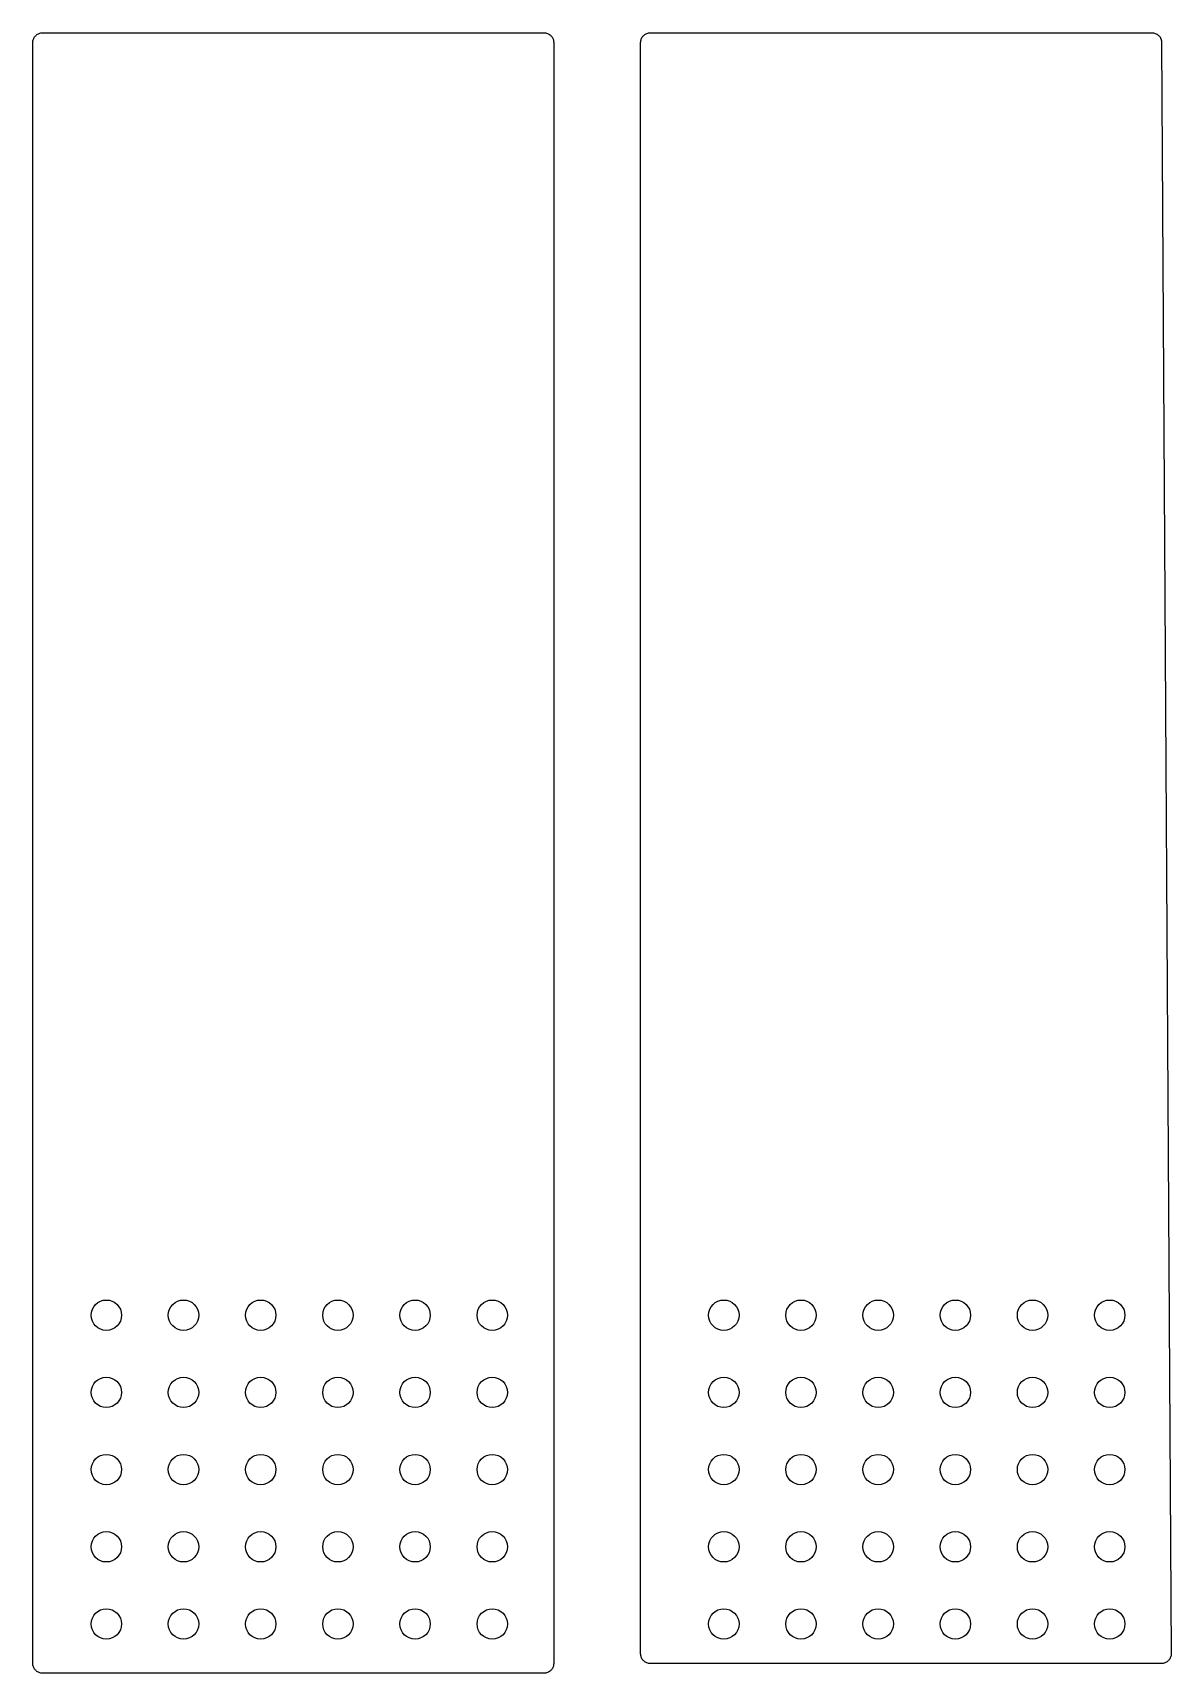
# Model space of a CAD drawing. Extents: x 40 to 164, y -163 to -60.
# Drawn here: x 43.69 to 58.67, y -81.28 to -59.69 of the extents above; entities that cross this region are included whole.
import ezdxf

# ---------------------------------------------------------------- set-up
doc = ezdxf.new("R2010")
doc.units = 0
doc.header["$MEASUREMENT"] = 0
doc.layers.add('BLACK', color=7, linetype='CONTINUOUS')

msp = doc.modelspace()

# ---------------------------------------------------------------- linework, layer by layer
at = {"layer": 'BLACK', "linetype": 'CONTINUOUS'}
for p, q in [((43.6899, -59.7949), (43.6937, -59.7845)), ((43.6899, -59.8061), (43.6899, -59.7949)), ((43.6937, -59.7845), (43.6957, -59.7736)), ((43.6957, -59.7736), (43.7012, -59.7639)), ((43.7012, -59.7639), (43.705, -59.7535)), ((43.705, -59.7535), (43.7122, -59.745)), ((43.7122, -59.745), (43.7177, -59.7354)), ((43.7177, -59.7354), (43.7262, -59.7282)), ((43.7262, -59.7282), (43.7334, -59.7197)), ((43.7334, -59.7197), (43.743, -59.7142)), ((43.743, -59.7142), (43.7515, -59.707)), ((43.7515, -59.707), (43.7619, -59.7032)), ((43.7619, -59.7032), (43.7716, -59.6977)), ((43.7716, -59.6977), (43.7825, -59.6957)), ((43.7825, -59.6957), (43.7929, -59.6919)), ((43.7929, -59.6919), (43.8041, -59.6919)), ((43.8041, -59.6919), (43.815, -59.69)), ((43.815, -59.69), (50.419, -59.69)), ((50.419, -59.69), (50.4299, -59.6919)), ((50.4299, -59.6919), (50.4411, -59.6919)), ((50.4411, -59.6919), (50.4515, -59.6957)), ((50.4515, -59.6957), (50.4624, -59.6977)), ((50.4624, -59.6977), (50.4721, -59.7032)), ((50.4721, -59.7032), (50.4825, -59.707)), ((50.4825, -59.707), (50.491, -59.7142)), ((50.491, -59.7142), (50.5006, -59.7197)), ((50.5006, -59.7197), (50.5078, -59.7282)), ((50.5078, -59.7282), (50.5163, -59.7354)), ((50.5163, -59.7354), (50.5218, -59.745)), ((50.5218, -59.745), (50.529, -59.7535)), ((50.529, -59.7535), (50.5328, -59.7639)), ((50.5328, -59.7639), (50.5383, -59.7736)), ((50.5383, -59.7736), (50.5403, -59.7845)), ((50.5403, -59.7845), (50.5441, -59.7949)), ((50.5441, -59.7949), (50.5441, -59.8061)), ((51.6909, -59.7949), (51.6947, -59.7845)), ((51.6909, -59.8061), (51.6909, -59.7949)), ((51.6947, -59.7845), (51.6967, -59.7736)), ((51.6967, -59.7736), (51.7022, -59.7639)), ((51.7022, -59.7639), (51.706, -59.7535)), ((51.706, -59.7535), (51.7132, -59.745)), ((51.7132, -59.745), (51.7187, -59.7354)), ((51.7187, -59.7354), (51.7272, -59.7282)), ((51.7272, -59.7282), (51.7344, -59.7197)), ((51.7344, -59.7197), (51.744, -59.7142)), ((51.744, -59.7142), (51.7525, -59.707)), ((51.7525, -59.707), (51.7629, -59.7032)), ((51.7629, -59.7032), (51.7726, -59.6977)), ((51.7726, -59.6977), (51.7835, -59.6957)), ((51.7835, -59.6957), (51.7939, -59.6919)), ((51.7939, -59.6919), (51.8051, -59.6919)), ((51.8051, -59.6919), (51.816, -59.69)), ((51.816, -59.69), (58.4207, -59.69)), ((58.4207, -59.69), (58.4313, -59.6919)), ((58.4313, -59.6919), (58.4421, -59.6918)), ((58.4421, -59.6918), (58.4529, -59.6957)), ((58.4529, -59.6957), (58.4642, -59.6977)), ((58.4642, -59.6977), (58.4735, -59.703)), ((58.4735, -59.703), (58.4836, -59.7066)), ((58.4836, -59.7066), (58.4924, -59.714)), ((58.4924, -59.714), (58.5024, -59.7197)), ((58.5024, -59.7197), (58.5093, -59.7279)), ((58.5093, -59.7279), (58.5176, -59.7348)), ((58.5176, -59.7348), (58.5234, -59.7447)), ((58.5234, -59.7447), (58.5307, -59.7535)), ((58.5307, -59.7535), (58.5344, -59.7636)), ((58.5344, -59.7636), (58.5398, -59.7729)), ((58.5398, -59.7729), (58.5419, -59.7842)), ((58.5419, -59.7842), (58.5458, -59.7949)), ((58.5458, -59.7949), (58.5458, -59.8057)), ((43.688, -59.817), (43.6899, -59.8061)), ((43.688, -81.153), (43.688, -59.817)), ((50.5441, -59.8061), (50.546, -59.817)), ((50.546, -59.817), (50.546, -81.153)), ((51.689, -59.817), (51.6909, -59.8061)), ((51.689, -81.026), (51.689, -59.817)), ((58.5458, -59.8057), (58.5477, -59.8162)), ((58.5477, -59.8162), (58.6732, -81.0252)), ((43.6899, -81.1639), (43.688, -81.153)), ((43.6899, -81.1751), (43.6899, -81.1639)), ((43.6937, -81.1855), (43.6899, -81.1751)), ((50.5441, -81.1751), (50.5403, -81.1855)), ((50.546, -81.153), (50.5441, -81.1639)), ((50.5441, -81.1639), (50.5441, -81.1751)), ((51.6909, -81.0369), (51.689, -81.026)), ((51.6909, -81.0481), (51.6909, -81.0369)), ((51.6947, -81.0585), (51.6909, -81.0481)), ((51.6967, -81.0694), (51.6947, -81.0585)), ((51.7022, -81.0791), (51.6967, -81.0694)), ((51.706, -81.0895), (51.7022, -81.0791)), ((51.7132, -81.098), (51.706, -81.0895)), ((51.7187, -81.1076), (51.7132, -81.098)), ((51.7272, -81.1148), (51.7187, -81.1076)), ((51.7344, -81.1233), (51.7272, -81.1148)), ((51.744, -81.1288), (51.7344, -81.1233)), ((51.7525, -81.136), (51.744, -81.1288)), ((51.7629, -81.1398), (51.7525, -81.136)), ((51.7726, -81.1453), (51.7629, -81.1398)), ((51.7835, -81.1473), (51.7726, -81.1453)), ((51.7939, -81.1511), (51.7835, -81.1473)), ((51.8051, -81.1511), (51.7939, -81.1511)), ((51.816, -81.153), (51.8051, -81.1511)), ((58.5462, -81.153), (51.816, -81.153)), ((58.5576, -81.151), (58.5462, -81.153)), ((58.569, -81.1509), (58.5576, -81.151)), ((58.5791, -81.1472), (58.569, -81.1509)), ((58.5897, -81.1453), (58.5791, -81.1472)), ((58.5996, -81.1396), (58.5897, -81.1453)), ((58.6104, -81.1356), (58.5996, -81.1396)), ((58.6186, -81.1287), (58.6104, -81.1356)), ((58.6279, -81.1233), (58.6186, -81.1287)), ((58.6353, -81.1145), (58.6279, -81.1233)), ((58.644, -81.1071), (58.6353, -81.1145)), ((58.6493, -81.0977), (58.644, -81.1071)), ((58.6562, -81.0895), (58.6493, -81.0977)), ((58.6602, -81.0787), (58.6562, -81.0895)), ((58.6658, -81.0687), (58.6602, -81.0787)), ((58.6676, -81.0581), (58.6658, -81.0687)), ((58.6713, -81.0481), (58.6676, -81.0581)), ((58.6732, -81.0252), (58.6713, -81.0366)), ((58.6713, -81.0366), (58.6713, -81.0481)), ((43.6957, -81.1964), (43.6937, -81.1855)), ((43.7012, -81.2061), (43.6957, -81.1964)), ((43.705, -81.2165), (43.7012, -81.2061)), ((43.7122, -81.225), (43.705, -81.2165)), ((43.7177, -81.2346), (43.7122, -81.225)), ((43.7262, -81.2418), (43.7177, -81.2346)), ((43.7334, -81.2503), (43.7262, -81.2418)), ((43.743, -81.2558), (43.7334, -81.2503)), ((43.7515, -81.263), (43.743, -81.2558)), ((43.7619, -81.2668), (43.7515, -81.263)), ((43.7716, -81.2723), (43.7619, -81.2668)), ((43.7825, -81.2743), (43.7716, -81.2723)), ((43.7929, -81.2781), (43.7825, -81.2743)), ((43.8041, -81.2781), (43.7929, -81.2781)), ((43.815, -81.28), (43.8041, -81.2781)), ((50.419, -81.28), (43.815, -81.28)), ((50.4299, -81.2781), (50.419, -81.28)), ((50.4411, -81.2781), (50.4299, -81.2781)), ((50.4515, -81.2743), (50.4411, -81.2781)), ((50.4624, -81.2723), (50.4515, -81.2743)), ((50.4721, -81.2668), (50.4624, -81.2723)), ((50.4825, -81.263), (50.4721, -81.2668)), ((50.491, -81.2558), (50.4825, -81.263)), ((50.5006, -81.2503), (50.491, -81.2558)), ((50.5078, -81.2418), (50.5006, -81.2503)), ((50.5163, -81.2346), (50.5078, -81.2418)), ((50.5218, -81.225), (50.5163, -81.2346)), ((50.529, -81.2165), (50.5218, -81.225)), ((50.5328, -81.2061), (50.529, -81.2165)), ((50.5383, -81.1964), (50.5328, -81.2061)), ((50.5403, -81.1855), (50.5383, -81.1964))]:
    msp.add_line(p, q, dxfattribs=at)
at = {"layer": 'BLACK'}
for centre in [(44.656, -76.5683), (45.672, -76.5683), (46.688, -76.5683), (47.704, -76.5683), (48.72, -76.5683), (49.736, -76.5683), (52.784, -76.5683), (53.8, -76.5683), (54.816, -76.5683), (55.832, -76.5683), (56.848, -76.5683), (57.864, -76.5683), (44.656, -77.5843), (45.672, -77.5843), (46.688, -77.5843), (47.704, -77.5843), (48.72, -77.5843), (49.736, -77.5843), (52.784, -77.5843), (53.8, -77.5843), (54.816, -77.5843), (55.832, -77.5843), (56.848, -77.5843), (57.864, -77.5843), (44.656, -78.6003), (45.672, -78.6003), (46.688, -78.6003), (47.704, -78.6003), (48.72, -78.6003), (49.736, -78.6003), (52.784, -78.6003), (53.8, -78.6003), (54.816, -78.6003), (55.832, -78.6003), (56.848, -78.6003), (57.864, -78.6003), (44.656, -79.6163), (45.672, -79.6163), (46.688, -79.6163), (47.704, -79.6163), (48.72, -79.6163), (49.736, -79.6163), (52.784, -79.6163), (53.8, -79.6163), (54.816, -79.6163), (55.832, -79.6163), (56.848, -79.6163), (57.864, -79.6163), (44.656, -80.6323), (45.672, -80.6323), (46.688, -80.6323), (47.704, -80.6323), (48.72, -80.6323), (49.736, -80.6323), (52.784, -80.6323), (53.8, -80.6323), (54.816, -80.6323), (55.832, -80.6323), (56.848, -80.6323), (57.864, -80.6323)]:
    msp.add_circle(centre, 0.2, dxfattribs=at)

doc.saveas('drawing.dxf')
